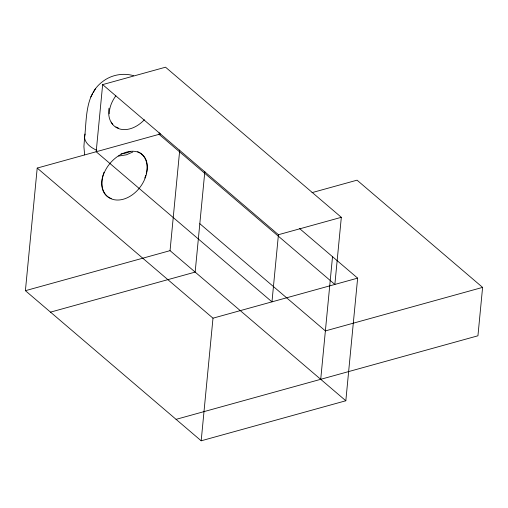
<?xml version="1.0" encoding="UTF-8"?>
<svg xmlns="http://www.w3.org/2000/svg" width="508" height="508" viewBox="0 0 508 508"><rect width="100%" height="100%" fill="white"/><g stroke="black" fill="none" stroke-linecap="round" stroke-linejoin="round"><path stroke-width="0.76" d="M299.479 228.479L357.638 278.136L345.827 400.761L201.187 440.798L25.4 290.69L37.205 168.072L160.591 133.915M84.607 137.827C86.779 118.834 85.007 94.723 102.394 81.782C110.985 74.911 122.898 72.612 133.49 75.66M102.648 84.607L96.183 151.746L271.971 301.854L278.435 234.715L102.648 84.607L165.538 67.202L341.325 217.31L334.861 284.442L159.074 134.334L159.226 132.759M345.827 400.761L170.047 250.654L179.73 150.038M204.832 171.583L195.155 272.098L50.514 312.134M201.187 440.798L212.992 318.179L37.205 168.072M320.719 379.317L332.524 256.692M312.007 192.634L357.041 180.169L482.6 287.388L477.939 335.794L176.073 419.354M84.563 137.776L83.909 146.571L84.626 154.876M93.377 92.392L95.491 88.697M90.761 96.996L92.697 93.612M132.804 152.013L126.365 154.826L118.542 156.07M25.4 290.69L170.047 250.654M278.435 234.715L341.325 217.31M212.992 318.179L357.638 278.136M482.6 287.388L325.38 330.911L199.815 223.691M111.265 198.545A27.286 18.764 -49.5 0 1 104.731 171.609A27.286 18.764 -49.5 0 1 133.572 151.257A27.286 18.764 -49.5 0 1 146.24 173.857M145.815 175.254A27.286 18.764 -49.5 0 1 144.742 178.041M137.617 151.682A27.267 19.622 -53.2 0 1 147.149 169.031A27.267 19.622 -53.2 0 1 123.266 199.244A27.267 19.622 -53.2 0 1 101.898 181.553A27.267 19.622 -53.2 0 1 103.003 175.146M103.219 174.428A27.267 19.622 -53.2 0 1 103.969 172.276M118.427 128.054A26.359 18.123 -49.5 0 1 115.907 126.911M112.789 124.32A26.359 18.123 -49.5 0 1 111.214 122.053M109.258 113.811A26.359 18.123 -49.5 0 1 115.875 95.802M130.804 151.301A27.267 14.726 6.8 0 1 121.031 153.873M96.844 150.324A27.267 14.726 6.8 0 1 85.103 134.017M144.38 119.723A27.261 19.628 -53.3 0 1 119.215 128.816A27.261 19.628 -53.3 0 1 108.991 108.242"/></g></svg>
